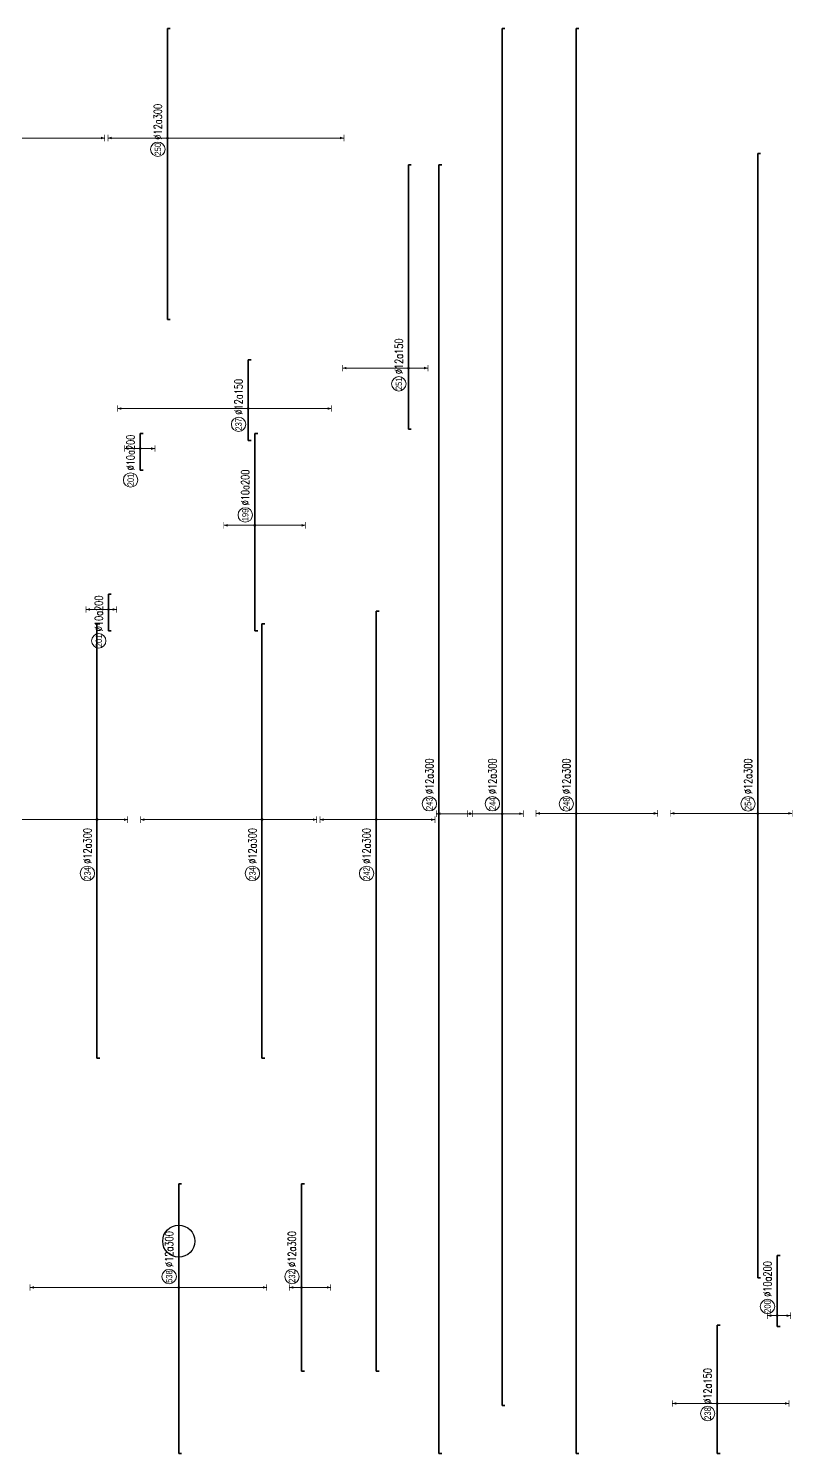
# Model space of a CAD drawing. Header units: millimetres. Extents: x -415354 to 883813, y -531490 to 486716.
# Drawn here: x 66100 to 113820, y -247170 to -158130 of the extents above; entities that cross this region are included whole.
import ezdxf
from ezdxf.enums import TextEntityAlignment as Align

# ---------------------------------------------------------------- set-up
doc = ezdxf.new("R2010")
doc.units = ezdxf.units.MM
doc.header["$MEASUREMENT"] = 0
doc.layers.add('kata_Highlight', color=2, linetype='Continuous')
for name, color, linetype, lineweight in [('NDC_S_DIM', 1, 'Continuous', 15), ('NDC_S_REBAR', 4, 'Continuous', 35), ('NDC_S_VN TEXT', 7, 'Continuous', 20)]:
    doc.layers.add(name, color=color, linetype=linetype, lineweight=lineweight)
doc.styles.add('ARIAL', font='arial.ttf', dxfattribs={"width": 0.8})
doc.styles.add('NDC_EN TXT', font='romans.shx', dxfattribs={"width": 0.8})

# ---------------------------------------------------------------- blocks, each defined once
blk = doc.blocks.new('*U584')
h = blk.add_hatch(color=6)
edge = h.paths.add_edge_path()
edge.add_arc((-14.43, 0), 0.3, 0, 360)
at = {"layer": 'NDC_S_DIM', "color": 8}
for q in [(-14.43, 46.42), (-14.43, -27.48)]:
    blk.add_line((-14.43, 0), q, dxfattribs=at)
for points in [[(-15.43, 46.42, 0.2, 0.2, 0), (-13.43, 46.42, 0, 0, 0)], [(-15.43, -27.48, 0.2, 0.2, 0), (-13.43, -27.48, 0, 0, 0)]]:
    blk.add_lwpolyline(points, format="xyseb", dxfattribs=at)
at = {"layer": 'NDC_S_DIM'}
blk.add_circle((-11.04, 3), 2.25, dxfattribs=at)
at = {"layer": 'NDC_S_DIM', "color": 6}
blk.add_circle((-14.43, 0), 0.3, dxfattribs=at)
at = {"layer": 'NDC_S_DIM', "color": 8}
for points in [[(-14.83, 45.22), (-14.43, 46.42), (-14.03, 45.22)], [(-14.83, -26.28), (-14.43, -27.48), (-14.03, -26.28)]]:
    blk.add_solid(points, dxfattribs=at)
at = {"layer": 'NDC_S_REBAR'}
for p, q in [((0, 0), (-66.32, 0)), ((-66.32, 0), (-66.32, -0.9)), ((0, 0), (17.89, 0)), ((17.89, 0), (17.89, -0.9)), ((-66.32, -0.9), (-66.32, -0.9)), ((17.89, -0.9), (17.89, -0.9))]:
    blk.add_line(p, q, dxfattribs=at)
at = {"layer": 'NDC_S_VN TEXT', "style": 'ARIAL', "width": 0.8}
blk.add_attdef('KHT', text='', height=2, dxfattribs=at).set_placement((-11.04, 3), align=Align.MIDDLE_CENTER)
at = {"layer": 'NDC_S_VN TEXT', "color": 3, "style": 'NDC_EN TXT', "width": 0.75}
blk.add_attdef('DKT', (-8.04, 1.75), '', height=2.5, dxfattribs=at)
blk = doc.blocks.new('*U504')
h = blk.add_hatch(color=6)
edge = h.paths.add_edge_path()
edge.add_arc((-2.99, 0), 0.3, 0, 360)
at = {"layer": 'NDC_S_DIM', "color": 8}
for q in [(-2.99, 40.8), (-2.99, -26)]:
    blk.add_line((-2.99, 0), q, dxfattribs=at)
for points in [[(-3.99, 40.8, 0.2, 0.2, 0), (-1.99, 40.8, 0, 0, 0)], [(-3.99, -26, 0.2, 0.2, 0), (-1.99, -26, 0, 0, 0)]]:
    blk.add_lwpolyline(points, format="xyseb", dxfattribs=at)
at = {"layer": 'NDC_S_DIM'}
blk.add_circle((-7.91, 3), 2.25, dxfattribs=at)
at = {"layer": 'NDC_S_DIM', "color": 6}
blk.add_circle((-2.99, 0), 0.3, dxfattribs=at)
at = {"layer": 'NDC_S_DIM', "color": 8}
for points in [[(-3.39, 39.6), (-2.99, 40.8), (-2.59, 39.6)], [(-3.39, -24.8), (-2.99, -26), (-2.59, -24.8)]]:
    blk.add_solid(points, dxfattribs=at)
at = {"layer": 'NDC_S_REBAR'}
for p, q in [((0, 0), (-12.95, 0)), ((-12.95, 0), (-12.95, -0.9)), ((0, 0), (12.25, 0)), ((12.25, 0), (12.25, -0.9)), ((-12.95, -0.9), (-12.95, -0.9)), ((12.25, -0.9), (12.25, -0.9))]:
    blk.add_line(p, q, dxfattribs=at)
at = {"layer": 'NDC_S_VN TEXT', "style": 'ARIAL', "width": 0.8}
blk.add_attdef('KHT', text='', height=2, dxfattribs=at).set_placement((-7.91, 3), align=Align.MIDDLE_CENTER)
at = {"layer": 'NDC_S_VN TEXT', "color": 3, "style": 'NDC_EN TXT', "width": 0.75}
blk.add_attdef('DKT', (-4.91, 1.75), '', height=2.5, dxfattribs=at)
blk = doc.blocks.new('*U585')
h = blk.add_hatch(color=6)
edge = h.paths.add_edge_path()
edge.add_arc((-13.89, 0), 0.3, 0, 360)
at = {"layer": 'NDC_S_DIM', "color": 8}
for q in [(-13.89, 10.88), (-13.89, -6.62)]:
    blk.add_line((-13.89, 0), q, dxfattribs=at)
for points in [[(-14.89, 10.88, 0.2, 0.2, 0), (-12.89, 10.88, 0, 0, 0)], [(-14.89, -6.62, 0.2, 0.2, 0), (-12.89, -6.62, 0, 0, 0)]]:
    blk.add_lwpolyline(points, format="xyseb", dxfattribs=at)
at = {"layer": 'NDC_S_DIM'}
blk.add_circle((-10.79, 3), 2.25, dxfattribs=at)
at = {"layer": 'NDC_S_DIM', "color": 6}
blk.add_circle((-13.89, 0), 0.3, dxfattribs=at)
at = {"layer": 'NDC_S_DIM', "color": 8}
for points in [[(-14.29, 9.68), (-13.89, 10.88), (-13.49, 9.68)], [(-14.29, -5.42), (-13.89, -6.62), (-13.49, -5.42)]]:
    blk.add_solid(points, dxfattribs=at)
at = {"layer": 'NDC_S_REBAR'}
for p, q in [((0, 0), (-198.78, 0)), ((-198.78, 0), (-198.78, -0.9)), ((0, 0), (231.42, 0)), ((231.42, 0), (231.42, -0.9)), ((-198.78, -0.9), (-198.78, -0.9)), ((231.42, -0.9), (231.42, -0.9))]:
    blk.add_line(p, q, dxfattribs=at)
at = {"layer": 'NDC_S_VN TEXT', "style": 'ARIAL', "width": 0.8}
blk.add_attdef('KHT', text='', height=2, dxfattribs=at).set_placement((-10.79, 3), align=Align.MIDDLE_CENTER)
at = {"layer": 'NDC_S_VN TEXT', "color": 3, "style": 'NDC_EN TXT', "width": 0.75}
blk.add_attdef('DKT', (-7.79, 1.75), '', height=2.5, dxfattribs=at)
blk = doc.blocks.new('*U399')
h = blk.add_hatch(color=6)
edge = h.paths.add_edge_path()
edge.add_arc((-71.2, 0), 0.3, 0, 360)
at = {"layer": 'NDC_S_DIM', "color": 8}
for q in [(-71.2, 12.5), (-71.2, -25.5)]:
    blk.add_line((-71.2, 0), q, dxfattribs=at)
for points in [[(-72.2, 12.5, 0.2, 0.2, 0), (-70.2, 12.5, 0, 0, 0)], [(-72.2, -25.5, 0.2, 0.2, 0), (-70.2, -25.5, 0, 0, 0)]]:
    blk.add_lwpolyline(points, format="xyseb", dxfattribs=at)
at = {"layer": 'NDC_S_DIM'}
blk.add_circle((-68.22, 3.02), 2.25, dxfattribs=at)
at = {"layer": 'NDC_S_DIM', "color": 6}
blk.add_circle((-71.2, 0), 0.3, dxfattribs=at)
at = {"layer": 'NDC_S_DIM', "color": 8}
for points in [[(-71.6, 11.3), (-71.2, 12.5), (-70.8, 11.3)], [(-71.6, -24.3), (-71.2, -25.5), (-70.8, -24.3)]]:
    blk.add_solid(points, dxfattribs=at)
at = {"layer": 'NDC_S_REBAR'}
for p, q in [((0, 0), (-271.2, 0)), ((-271.2, 0), (-271.2, -0.9)), ((0, 0), (174, 0)), ((174, 0), (174, -0.9)), ((-271.2, -0.9), (-271.2, -0.9)), ((174, -0.9), (174, -0.9))]:
    blk.add_line(p, q, dxfattribs=at)
at = {"layer": 'NDC_S_VN TEXT', "style": 'ARIAL', "width": 0.8}
blk.add_attdef('KHT', text='', height=2, dxfattribs=at).set_placement((-68.22, 3.02), align=Align.MIDDLE_CENTER)
at = {"layer": 'NDC_S_VN TEXT', "color": 3, "style": 'NDC_EN TXT', "width": 0.75}
blk.add_attdef('DKT', (-65.22, 1.77), '', height=2.5, dxfattribs=at)
blk = doc.blocks.new('*U586')
h = blk.add_hatch(color=6)
edge = h.paths.add_edge_path()
edge.add_arc((-2.99, 0), 0.3, 0, 360)
at = {"layer": 'NDC_S_DIM', "color": 8}
for q in [(-2.99, 9.69), (-2.99, -15.81)]:
    blk.add_line((-2.99, 0), q, dxfattribs=at)
for points in [[(-3.99, 9.69, 0.2, 0.2, 0), (-1.99, 9.69, 0, 0, 0)], [(-3.99, -15.81, 0.2, 0.2, 0), (-1.99, -15.81, 0, 0, 0)]]:
    blk.add_lwpolyline(points, format="xyseb", dxfattribs=at)
at = {"layer": 'NDC_S_DIM'}
blk.add_circle((0.25, 3), 2.25, dxfattribs=at)
at = {"layer": 'NDC_S_DIM', "color": 6}
blk.add_circle((-2.99, 0), 0.3, dxfattribs=at)
at = {"layer": 'NDC_S_DIM', "color": 8}
for points in [[(-3.39, 8.49), (-2.99, 9.69), (-2.59, 8.49)], [(-3.39, -14.61), (-2.99, -15.81), (-2.59, -14.61)]]:
    blk.add_solid(points, dxfattribs=at)
at = {"layer": 'NDC_S_REBAR'}
for p, q in [((0, 0), (-35.97, 0)), ((-35.97, 0), (-35.97, -0.9)), ((0, 0), (25.73, 0)), ((25.73, 0), (25.73, -0.9)), ((-35.97, -0.9), (-35.97, -0.9)), ((25.73, -0.9), (25.73, -0.9))]:
    blk.add_line(p, q, dxfattribs=at)
at = {"layer": 'NDC_S_VN TEXT', "style": 'ARIAL', "width": 0.8}
blk.add_attdef('KHT', text='', height=2, dxfattribs=at).set_placement((0.25, 3), align=Align.MIDDLE_CENTER)
at = {"layer": 'NDC_S_VN TEXT', "color": 3, "style": 'NDC_EN TXT', "width": 0.75}
blk.add_attdef('DKT', (3.25, 1.75), '', height=2.5, dxfattribs=at)
blk = doc.blocks.new('*U408')
h = blk.add_hatch(color=6)
edge = h.paths.add_edge_path()
edge.add_arc((-1.01, 0), 0.3, 0, 360)
at = {"layer": 'NDC_S_DIM', "color": 8}
for q in [(-1.01, 3.05), (-1.01, -4.2)]:
    blk.add_line((-1.01, 0), q, dxfattribs=at)
for points in [[(-2.01, 3.05, 0.2, 0.2, 0), (-0.01, 3.05, 0, 0, 0)], [(-2.01, -4.2, 0.2, 0.2, 0), (-0.01, -4.2, 0, 0, 0)]]:
    blk.add_lwpolyline(points, format="xyseb", dxfattribs=at)
at = {"layer": 'NDC_S_DIM'}
blk.add_circle((1.85, 3), 2.25, dxfattribs=at)
at = {"layer": 'NDC_S_DIM', "color": 6}
blk.add_circle((-1.01, 0), 0.3, dxfattribs=at)
at = {"layer": 'NDC_S_DIM', "color": 8}
for points in [[(-1.41, 1.85), (-1.01, 3.05), (-0.61, 1.85)], [(-1.41, -3), (-1.01, -4.2), (-0.61, -3)]]:
    blk.add_solid(points, dxfattribs=at)
at = {"layer": 'NDC_S_REBAR'}
for p, q in [((0, 0), (-4.38, 0)), ((-4.38, 0), (-4.38, -0.9)), ((0, 0), (17.82, 0)), ((17.82, 0), (17.82, -0.9)), ((-4.38, -0.9), (-4.38, -0.9)), ((17.82, -0.9), (17.82, -0.9))]:
    blk.add_line(p, q, dxfattribs=at)
at = {"layer": 'NDC_S_VN TEXT', "style": 'ARIAL', "width": 0.8}
blk.add_attdef('KHT', text='', height=2, dxfattribs=at).set_placement((1.85, 3), align=Align.MIDDLE_CENTER)
at = {"layer": 'NDC_S_VN TEXT', "color": 3, "style": 'NDC_EN TXT', "width": 0.75}
blk.add_attdef('DKT', (4.85, 1.75), '', height=2.5, dxfattribs=at)
blk = doc.blocks.new('*U596')
h = blk.add_hatch(color=6)
edge = h.paths.add_edge_path()
edge.add_arc((-2.99, 0), 0.3, 0, 360)
at = {"layer": 'NDC_S_DIM', "color": 8}
for q in [(-2.99, 37.92), (-2.99, -17.08)]:
    blk.add_line((-2.99, 0), q, dxfattribs=at)
for points in [[(-3.99, 37.92, 0.2, 0.2, 0), (-1.99, 37.92, 0, 0, 0)], [(-3.99, -17.08, 0.2, 0.2, 0), (-1.99, -17.08, 0, 0, 0)]]:
    blk.add_lwpolyline(points, format="xyseb", dxfattribs=at)
at = {"layer": 'NDC_S_DIM'}
blk.add_circle((-19.79, 3), 2.25, dxfattribs=at)
at = {"layer": 'NDC_S_DIM', "color": 6}
blk.add_circle((-2.99, 0), 0.3, dxfattribs=at)
at = {"layer": 'NDC_S_DIM', "color": 8}
for points in [[(-3.39, 36.72), (-2.99, 37.92), (-2.59, 36.72)], [(-3.39, -15.88), (-2.99, -17.08), (-2.59, -15.88)]]:
    blk.add_solid(points, dxfattribs=at)
at = {"layer": 'NDC_S_REBAR'}
for p, q in [((0, 0), (-77.52, 0)), ((-77.52, 0), (-77.52, -0.9)), ((0, 0), (58.18, 0)), ((58.18, 0), (58.18, -0.9)), ((-77.52, -0.9), (-77.52, -0.9)), ((58.18, -0.9), (58.18, -0.9))]:
    blk.add_line(p, q, dxfattribs=at)
at = {"layer": 'NDC_S_VN TEXT', "style": 'ARIAL', "width": 0.8}
blk.add_attdef('KHT', text='', height=2, dxfattribs=at).set_placement((-19.79, 3), align=Align.MIDDLE_CENTER)
at = {"layer": 'NDC_S_VN TEXT', "color": 3, "style": 'NDC_EN TXT', "width": 0.75}
blk.add_attdef('DKT', (-16.79, 1.75), '', height=2.5, dxfattribs=at)
blk = doc.blocks.new('*U346')
h = blk.add_hatch(color=6)
edge = h.paths.add_edge_path()
edge.add_arc((-2.99, 0), 0.3, 0, 360)
at = {"layer": 'NDC_S_DIM', "color": 8}
for q in [(-2.99, 6.95), (-2.99, -2.55)]:
    blk.add_line((-2.99, 0), q, dxfattribs=at)
for points in [[(-3.99, 6.95, 0.2, 0.2, 0), (-1.99, 6.95, 0, 0, 0)], [(-3.99, -2.55, 0.2, 0.2, 0), (-1.99, -2.55, 0, 0, 0)]]:
    blk.add_lwpolyline(points, format="xyseb", dxfattribs=at)
at = {"layer": 'NDC_S_DIM'}
blk.add_circle((-12.81, 3), 2.25, dxfattribs=at)
at = {"layer": 'NDC_S_DIM', "color": 6}
blk.add_circle((-2.99, 0), 0.3, dxfattribs=at)
at = {"layer": 'NDC_S_DIM', "color": 8}
for points in [[(-3.39, 5.75), (-2.99, 6.95), (-2.59, 5.75)], [(-3.39, -1.35), (-2.99, -2.55), (-2.59, -1.35)]]:
    blk.add_solid(points, dxfattribs=at)
at = {"layer": 'NDC_S_REBAR'}
for p, q in [((0, 0), (-9.7, 0)), ((-9.7, 0), (-9.7, -0.9)), ((0, 0), (1.75, 0)), ((1.75, 0), (1.75, -0.9)), ((-9.7, -0.9), (-9.7, -0.9)), ((1.75, -0.9), (1.75, -0.9))]:
    blk.add_line(p, q, dxfattribs=at)
at = {"layer": 'NDC_S_VN TEXT', "style": 'ARIAL', "width": 0.8}
blk.add_attdef('KHT', text='', height=2, dxfattribs=at).set_placement((-12.81, 3), align=Align.MIDDLE_CENTER)
at = {"layer": 'NDC_S_VN TEXT', "color": 3, "style": 'NDC_EN TXT', "width": 0.75}
blk.add_attdef('DKT', (-9.81, 1.75), '', height=2.5, dxfattribs=at)
blk = doc.blocks.new('*U359')
h = blk.add_hatch(color=6)
edge = h.paths.add_edge_path()
edge.add_arc((-71.2, 0), 0.3, 0, 360)
at = {"layer": 'NDC_S_DIM', "color": 8}
for q in [(-71.2, 27.23), (-71.2, -10.77)]:
    blk.add_line((-71.2, 0), q, dxfattribs=at)
for points in [[(-72.2, 27.23, 0.2, 0.2, 0), (-70.2, 27.23, 0, 0, 0)], [(-72.2, -10.77, 0.2, 0.2, 0), (-70.2, -10.77, 0, 0, 0)]]:
    blk.add_lwpolyline(points, format="xyseb", dxfattribs=at)
at = {"layer": 'NDC_S_DIM'}
blk.add_circle((-68.22, 3.02), 2.25, dxfattribs=at)
at = {"layer": 'NDC_S_DIM', "color": 6}
blk.add_circle((-71.2, 0), 0.3, dxfattribs=at)
at = {"layer": 'NDC_S_DIM', "color": 8}
for points in [[(-71.6, 26.03), (-71.2, 27.23), (-70.8, 26.03)], [(-71.6, -9.57), (-71.2, -10.77), (-70.8, -9.57)]]:
    blk.add_solid(points, dxfattribs=at)
at = {"layer": 'NDC_S_REBAR'}
for p, q in [((0, 0), (-216.35, 0)), ((-216.35, 0), (-216.35, -0.9)), ((0, 0), (135, 0)), ((135, 0), (135, -0.9)), ((-216.35, -0.9), (-216.35, -0.9)), ((135, -0.9), (135, -0.9))]:
    blk.add_line(p, q, dxfattribs=at)
at = {"layer": 'NDC_S_VN TEXT', "style": 'ARIAL', "width": 0.8}
blk.add_attdef('KHT', text='', height=2, dxfattribs=at).set_placement((-68.22, 3.02), align=Align.MIDDLE_CENTER)
at = {"layer": 'NDC_S_VN TEXT', "color": 3, "style": 'NDC_EN TXT', "width": 0.75}
blk.add_attdef('DKT', (-65.22, 1.77), '', height=2.5, dxfattribs=at)
blk = doc.blocks.new('*U507')
h = blk.add_hatch(color=6)
edge = h.paths.add_edge_path()
edge.add_arc((-2.07, 0), 0.3, 0, 360)
at = {"layer": 'NDC_S_DIM', "color": 8}
for q in [(-2.07, 13.2), (-2.07, -65.6)]:
    blk.add_line((-2.07, 0), q, dxfattribs=at)
for points in [[(-3.07, 13.2, 0.2, 0.2, 0), (-1.07, 13.2, 0, 0, 0)], [(-3.07, -65.6, 0.2, 0.2, 0), (-1.07, -65.6, 0, 0, 0)]]:
    blk.add_lwpolyline(points, format="xyseb", dxfattribs=at)
at = {"layer": 'NDC_S_DIM'}
blk.add_circle((-5.58, 3), 2.25, dxfattribs=at)
at = {"layer": 'NDC_S_DIM', "color": 6}
blk.add_circle((-2.07, 0), 0.3, dxfattribs=at)
at = {"layer": 'NDC_S_DIM', "color": 8}
for points in [[(-2.47, 12), (-2.07, 13.2), (-1.67, 12)], [(-2.47, -64.4), (-2.07, -65.6), (-1.67, -64.4)]]:
    blk.add_solid(points, dxfattribs=at)
at = {"layer": 'NDC_S_REBAR'}
for p, q in [((0, 0), (-96.56, 0)), ((-96.56, 0), (-96.56, -0.9)), ((0, 0), (32.14, 0)), ((32.14, 0), (32.14, -0.9)), ((-96.56, -0.9), (-96.56, -0.9)), ((32.14, -0.9), (32.14, -0.9))]:
    blk.add_line(p, q, dxfattribs=at)
at = {"layer": 'NDC_S_VN TEXT', "style": 'ARIAL', "width": 0.8}
blk.add_attdef('KHT', text='', height=2, dxfattribs=at).set_placement((-5.58, 3), align=Align.MIDDLE_CENTER)
at = {"layer": 'NDC_S_VN TEXT', "color": 3, "style": 'NDC_EN TXT', "width": 0.75}
blk.add_attdef('DKT', (-2.58, 1.75), '', height=2.5, dxfattribs=at)
blk = doc.blocks.new('*U517')
h = blk.add_hatch(color=6)
edge = h.paths.add_edge_path()
edge.add_arc((-2.07, 0), 0.3, 0, 360)
at = {"layer": 'NDC_S_DIM', "color": 8}
for q in [(-2.07, 18.59), (-2.07, -55.11)]:
    blk.add_line((-2.07, 0), q, dxfattribs=at)
for points in [[(-3.07, 18.59, 0.2, 0.2, 0), (-1.07, 18.59, 0, 0, 0)], [(-3.07, -55.11, 0.2, 0.2, 0), (-1.07, -55.11, 0, 0, 0)]]:
    blk.add_lwpolyline(points, format="xyseb", dxfattribs=at)
at = {"layer": 'NDC_S_DIM'}
blk.add_circle((-5.58, 3), 2.25, dxfattribs=at)
at = {"layer": 'NDC_S_DIM', "color": 6}
blk.add_circle((-2.07, 0), 0.3, dxfattribs=at)
at = {"layer": 'NDC_S_DIM', "color": 8}
for points in [[(-2.47, 17.39), (-2.07, 18.59), (-1.67, 17.39)], [(-2.47, -53.91), (-2.07, -55.11), (-1.67, -53.91)]]:
    blk.add_solid(points, dxfattribs=at)
at = {"layer": 'NDC_S_REBAR'}
for p, q in [((0, 0), (-58.81, 0)), ((-58.81, 0), (-58.81, -0.9)), ((0, 0), (32.14, 0)), ((32.14, 0), (32.14, -0.9)), ((-58.81, -0.9), (-58.81, -0.9)), ((32.14, -0.9), (32.14, -0.9))]:
    blk.add_line(p, q, dxfattribs=at)
at = {"layer": 'NDC_S_VN TEXT', "style": 'ARIAL', "width": 0.8}
blk.add_attdef('KHT', text='', height=2, dxfattribs=at).set_placement((-5.58, 3), align=Align.MIDDLE_CENTER)
at = {"layer": 'NDC_S_VN TEXT', "color": 3, "style": 'NDC_EN TXT', "width": 0.75}
blk.add_attdef('DKT', (-2.58, 1.75), '', height=2.5, dxfattribs=at)
blk = doc.blocks.new('*U597')
h = blk.add_hatch(color=6)
edge = h.paths.add_edge_path()
edge.add_arc((-2.99, 0), 0.3, 0, 360)
at = {"layer": 'NDC_S_DIM', "color": 8}
for q in [(-2.99, 31.64), (-2.99, -9.61)]:
    blk.add_line((-2.99, 0), q, dxfattribs=at)
for points in [[(-3.99, 31.64, 0.2, 0.2, 0), (-1.99, 31.64, 0, 0, 0)], [(-3.99, -9.61, 0.2, 0.2, 0), (-1.99, -9.61, 0, 0, 0)]]:
    blk.add_lwpolyline(points, format="xyseb", dxfattribs=at)
at = {"layer": 'NDC_S_DIM'}
blk.add_circle((-19.79, 3), 2.25, dxfattribs=at)
at = {"layer": 'NDC_S_DIM', "color": 6}
blk.add_circle((-2.99, 0), 0.3, dxfattribs=at)
at = {"layer": 'NDC_S_DIM', "color": 8}
for points in [[(-3.39, 30.44), (-2.99, 31.64), (-2.59, 30.44)], [(-3.39, -8.41), (-2.99, -9.61), (-2.59, -8.41)]]:
    blk.add_solid(points, dxfattribs=at)
at = {"layer": 'NDC_S_REBAR'}
for p, q in [((0, 0), (-77.52, 0)), ((-77.52, 0), (-77.52, -0.9)), ((0, 0), (58.18, 0)), ((58.18, 0), (58.18, -0.9)), ((-77.52, -0.9), (-77.52, -0.9)), ((58.18, -0.9), (58.18, -0.9))]:
    blk.add_line(p, q, dxfattribs=at)
at = {"layer": 'NDC_S_VN TEXT', "style": 'ARIAL', "width": 0.8}
blk.add_attdef('KHT', text='', height=2, dxfattribs=at).set_placement((-19.79, 3), align=Align.MIDDLE_CENTER)
at = {"layer": 'NDC_S_VN TEXT', "color": 3, "style": 'NDC_EN TXT', "width": 0.75}
blk.add_attdef('DKT', (-16.79, 1.75), '', height=2.5, dxfattribs=at)
blk = doc.blocks.new('*U1025')
h = blk.add_hatch(color=6)
edge = h.paths.add_edge_path()
edge.add_arc((-14.43, 0), 0.3, 0, 360)
at = {"layer": 'NDC_S_DIM', "color": 8}
for q in [(-14.43, 3.78), (-14.43, -9.09)]:
    blk.add_line((-14.43, 0), q, dxfattribs=at)
for points in [[(-15.43, 3.78, 0.2, 0.2, 0), (-13.43, 3.78, 0, 0, 0)], [(-15.43, -9.09, 0.2, 0.2, 0), (-13.43, -9.09, 0, 0, 0)]]:
    blk.add_lwpolyline(points, format="xyseb", dxfattribs=at)
at = {"layer": 'NDC_S_DIM'}
blk.add_circle((-11.04, 3), 2.25, dxfattribs=at)
at = {"layer": 'NDC_S_DIM', "color": 6}
blk.add_circle((-14.43, 0), 0.3, dxfattribs=at)
at = {"layer": 'NDC_S_DIM', "color": 8}
for points in [[(-14.83, 2.58), (-14.43, 3.78), (-14.03, 2.58)], [(-14.83, -7.89), (-14.43, -9.09), (-14.03, -7.89)]]:
    blk.add_solid(points, dxfattribs=at)
at = {"layer": 'NDC_S_REBAR'}
for p, q in [((0, 0), (-40.57, 0)), ((-40.57, 0), (-40.57, -0.9)), ((0, 0), (17.89, 0)), ((17.89, 0), (17.89, -0.9)), ((-40.57, -0.9), (-40.57, -0.9)), ((17.89, -0.9), (17.89, -0.9))]:
    blk.add_line(p, q, dxfattribs=at)
at = {"layer": 'NDC_S_VN TEXT', "style": 'ARIAL', "width": 0.8}
blk.add_attdef('KHT', text='', height=2, dxfattribs=at).set_placement((-11.04, 3), align=Align.MIDDLE_CENTER)
at = {"layer": 'NDC_S_VN TEXT', "color": 3, "style": 'NDC_EN TXT', "width": 0.75}
blk.add_attdef('DKT', (-8.04, 1.75), '', height=2.5, dxfattribs=at)
blk = doc.blocks.new('*U1033')
h = blk.add_hatch(color=6)
edge = h.paths.add_edge_path()
edge.add_arc((-2.99, 0), 0.3, 0, 360)
at = {"layer": 'NDC_S_DIM', "color": 8}
for q in [(-2.99, 20.56), (-2.99, -6.09)]:
    blk.add_line((-2.99, 0), q, dxfattribs=at)
for points in [[(-3.99, 20.56, 0.2, 0.2, 0), (-1.99, 20.56, 0, 0, 0)], [(-3.99, -6.09, 0.2, 0.2, 0), (-1.99, -6.09, 0, 0, 0)]]:
    blk.add_lwpolyline(points, format="xyseb", dxfattribs=at)
at = {"layer": 'NDC_S_DIM'}
blk.add_circle((-7.91, 3), 2.25, dxfattribs=at)
at = {"layer": 'NDC_S_DIM', "color": 6}
blk.add_circle((-2.99, 0), 0.3, dxfattribs=at)
at = {"layer": 'NDC_S_DIM', "color": 8}
for points in [[(-3.39, 19.36), (-2.99, 20.56), (-2.59, 19.36)], [(-3.39, -4.89), (-2.99, -6.09), (-2.59, -4.89)]]:
    blk.add_solid(points, dxfattribs=at)
at = {"layer": 'NDC_S_REBAR'}
for p, q in [((0, 0), (-22.1, 0)), ((-22.1, 0), (-22.1, -0.9)), ((0, 0), (60.46, 0)), ((60.46, 0), (60.46, -0.9)), ((-22.1, -0.9), (-22.1, -0.9)), ((60.46, -0.9), (60.46, -0.9))]:
    blk.add_line(p, q, dxfattribs=at)
at = {"layer": 'NDC_S_VN TEXT', "style": 'ARIAL', "width": 0.8}
blk.add_attdef('KHT', text='', height=2, dxfattribs=at).set_placement((-7.91, 3), align=Align.MIDDLE_CENTER)
at = {"layer": 'NDC_S_VN TEXT', "color": 3, "style": 'NDC_EN TXT', "width": 0.75}
blk.add_attdef('DKT', (-4.91, 1.75), '', height=2.5, dxfattribs=at)
blk = doc.blocks.new('*U1034')
h = blk.add_hatch(color=6)
edge = h.paths.add_edge_path()
edge.add_arc((-13.89, 0), 0.3, 0, 360)
at = {"layer": 'NDC_S_DIM', "color": 8}
for q in [(-13.89, 0.78), (-13.89, -10.56)]:
    blk.add_line((-13.89, 0), q, dxfattribs=at)
for points in [[(-14.89, 0.78, 0.2, 0.2, 0), (-12.89, 0.78, 0, 0, 0)], [(-14.89, -10.56, 0.2, 0.2, 0), (-12.89, -10.56, 0, 0, 0)]]:
    blk.add_lwpolyline(points, format="xyseb", dxfattribs=at)
at = {"layer": 'NDC_S_DIM'}
blk.add_circle((-10.79, 3), 2.25, dxfattribs=at)
at = {"layer": 'NDC_S_DIM', "color": 6}
blk.add_circle((-13.89, 0), 0.3, dxfattribs=at)
at = {"layer": 'NDC_S_DIM', "color": 8}
for points in [[(-14.29, -0.42), (-13.89, 0.78), (-13.49, -0.42)], [(-14.29, -9.36), (-13.89, -10.56), (-13.49, -9.36)]]:
    blk.add_solid(points, dxfattribs=at)
at = {"layer": 'NDC_S_REBAR'}
for p, q in [((0, 0), (-213.78, 0)), ((-213.78, 0), (-213.78, -0.9)), ((0, 0), (188.78, 0)), ((188.78, 0), (188.78, -0.9)), ((-213.78, -0.9), (-213.78, -0.9)), ((188.78, -0.9), (188.78, -0.9))]:
    blk.add_line(p, q, dxfattribs=at)
at = {"layer": 'NDC_S_VN TEXT', "style": 'ARIAL', "width": 0.8}
blk.add_attdef('KHT', text='', height=2, dxfattribs=at).set_placement((-10.79, 3), align=Align.MIDDLE_CENTER)
at = {"layer": 'NDC_S_VN TEXT', "color": 3, "style": 'NDC_EN TXT', "width": 0.75}
blk.add_attdef('DKT', (-7.79, 1.75), '', height=2.5, dxfattribs=at)
blk = doc.blocks.new('*U1035')
h = blk.add_hatch(color=6)
edge = h.paths.add_edge_path()
edge.add_arc((-2.99, 0), 0.3, 0, 360)
at = {"layer": 'NDC_S_DIM', "color": 8}
for q in [(-2.99, 4.88), (-2.99, -4.62)]:
    blk.add_line((-2.99, 0), q, dxfattribs=at)
for points in [[(-3.99, 4.88, 0.2, 0.2, 0), (-1.99, 4.88, 0, 0, 0)], [(-3.99, -4.62, 0.2, 0.2, 0), (-1.99, -4.62, 0, 0, 0)]]:
    blk.add_lwpolyline(points, format="xyseb", dxfattribs=at)
at = {"layer": 'NDC_S_DIM'}
blk.add_circle((-12.81, 3), 2.25, dxfattribs=at)
at = {"layer": 'NDC_S_DIM', "color": 6}
blk.add_circle((-2.99, 0), 0.3, dxfattribs=at)
at = {"layer": 'NDC_S_DIM', "color": 8}
for points in [[(-3.39, 3.68), (-2.99, 4.88), (-2.59, 3.68)], [(-3.39, -3.42), (-2.99, -4.62), (-2.59, -3.42)]]:
    blk.add_solid(points, dxfattribs=at)
at = {"layer": 'NDC_S_REBAR'}
for p, q in [((0, 0), (-9.7, 0)), ((-9.7, 0), (-9.7, -0.9)), ((0, 0), (1.75, 0)), ((1.75, 0), (1.75, -0.9)), ((-9.7, -0.9), (-9.7, -0.9)), ((1.75, -0.9), (1.75, -0.9))]:
    blk.add_line(p, q, dxfattribs=at)
at = {"layer": 'NDC_S_VN TEXT', "style": 'ARIAL', "width": 0.8}
blk.add_attdef('KHT', text='', height=2, dxfattribs=at).set_placement((-12.81, 3), align=Align.MIDDLE_CENTER)
at = {"layer": 'NDC_S_VN TEXT', "color": 3, "style": 'NDC_EN TXT', "width": 0.75}
blk.add_attdef('DKT', (-9.81, 1.75), '', height=2.5, dxfattribs=at)
blk = doc.blocks.new('*U1046')
h = blk.add_hatch(color=6)
edge = h.paths.add_edge_path()
edge.add_arc((-2.99, 0), 0.3, 0, 360)
at = {"layer": 'NDC_S_DIM', "color": 8}
for q in [(-2.99, 17.58), (-2.99, -18.33)]:
    blk.add_line((-2.99, 0), q, dxfattribs=at)
for points in [[(-3.99, 17.58, 0.2, 0.2, 0), (-1.99, 17.58, 0, 0, 0)], [(-3.99, -18.33, 0.2, 0.2, 0), (-1.99, -18.33, 0, 0, 0)]]:
    blk.add_lwpolyline(points, format="xyseb", dxfattribs=at)
at = {"layer": 'NDC_S_DIM'}
blk.add_circle((-19.79, 3), 2.25, dxfattribs=at)
at = {"layer": 'NDC_S_DIM', "color": 6}
blk.add_circle((-2.99, 0), 0.3, dxfattribs=at)
at = {"layer": 'NDC_S_DIM', "color": 8}
for points in [[(-3.39, 16.38), (-2.99, 17.58), (-2.59, 16.38)], [(-3.39, -17.13), (-2.99, -18.33), (-2.59, -17.13)]]:
    blk.add_solid(points, dxfattribs=at)
at = {"layer": 'NDC_S_REBAR'}
for p, q in [((0, 0), (-175.27, 0)), ((-175.27, 0), (-175.27, -0.9)), ((0, 0), (62.18, 0)), ((62.18, 0), (62.18, -0.9)), ((-175.27, -0.9), (-175.27, -0.9)), ((62.18, -0.9), (62.18, -0.9))]:
    blk.add_line(p, q, dxfattribs=at)
at = {"layer": 'NDC_S_VN TEXT', "style": 'ARIAL', "width": 0.8}
blk.add_attdef('KHT', text='', height=2, dxfattribs=at).set_placement((-19.79, 3), align=Align.MIDDLE_CENTER)
at = {"layer": 'NDC_S_VN TEXT', "color": 3, "style": 'NDC_EN TXT', "width": 0.75}
blk.add_attdef('DKT', (-16.79, 1.75), '', height=2.5, dxfattribs=at)
blk = doc.blocks.new('*U1048')
h = blk.add_hatch(color=6)
edge = h.paths.add_edge_path()
edge.add_arc((-2.99, 0), 0.3, 0, 360)
at = {"layer": 'NDC_S_DIM', "color": 8}
for q in [(-2.99, 14.01), (-2.99, -22.39)]:
    blk.add_line((-2.99, 0), q, dxfattribs=at)
for points in [[(-3.99, 14.01, 0.2, 0.2, 0), (-1.99, 14.01, 0, 0, 0)], [(-3.99, -22.39, 0.2, 0.2, 0), (-1.99, -22.39, 0, 0, 0)]]:
    blk.add_lwpolyline(points, format="xyseb", dxfattribs=at)
at = {"layer": 'NDC_S_DIM'}
blk.add_circle((-6.13, 3), 2.25, dxfattribs=at)
at = {"layer": 'NDC_S_DIM', "color": 6}
blk.add_circle((-2.99, 0), 0.3, dxfattribs=at)
at = {"layer": 'NDC_S_DIM', "color": 8}
for points in [[(-3.39, 12.81), (-2.99, 14.01), (-2.59, 12.81)], [(-3.39, -21.19), (-2.99, -22.39), (-2.59, -21.19)]]:
    blk.add_solid(points, dxfattribs=at)
at = {"layer": 'NDC_S_REBAR'}
for p, q in [((0, 0), (-18.63, 0)), ((-18.63, 0), (-18.63, -0.9)), ((0, 0), (21.42, 0)), ((21.42, 0), (21.42, -0.9)), ((-18.63, -0.9), (-18.63, -0.9)), ((21.42, -0.9), (21.42, -0.9))]:
    blk.add_line(p, q, dxfattribs=at)
at = {"layer": 'NDC_S_VN TEXT', "style": 'ARIAL', "width": 0.8}
blk.add_attdef('KHT', text='', height=2, dxfattribs=at).set_placement((-6.13, 3), align=Align.MIDDLE_CENTER)
at = {"layer": 'NDC_S_VN TEXT', "color": 3, "style": 'NDC_EN TXT', "width": 0.75}
blk.add_attdef('DKT', (-3.13, 1.75), '', height=2.5, dxfattribs=at)

msp = doc.modelspace()

# ---------------------------------------------------------------- linework, layer by layer
at = {"layer": 'kata_Highlight'}
msp.add_circle((75483.9, -233906), 1000, dxfattribs=at)

# ---------------------------------------------------------------- block references
at = {"xscale": 200, "yscale": 200, "zscale": 200, "rotation": 90}
for name, p, values in [('*U507', (57740.9, -164558.9), {'KHT': '241', 'DKT': '%%C12a300'}), ('*U517', (74778.6, -164558.9), {'KHT': '250', 'DKT': '%%C12a300'}), ('*U585', (95676.6, -204414), {'KHT': '244', 'DKT': '%%c12a300'}), ('*U399', (100299.1, -192930.9), {'KHT': '248', 'DKT': '%%c12a300'}), ('*U359', (111646.5, -192930.9), {'KHT': '254', 'DKT': '%%c12a300'}), ('*U1033', (89831.2, -178750.2), {'KHT': '251', 'DKT': '%%c12a150'}), ('*U1034', (91738.6, -204414), {'KHT': '243', 'DKT': '%%c12a300'}), ('*U504', (79819.7, -181279.7), {'KHT': '237', 'DKT': '%%c12a150'}), ('*U1035', (73076.7, -183780.1), {'KHT': '201', 'DKT': '%%c10a200'}), ('*U586', (80237.7, -188575.7), {'KHT': '199', 'DKT': '%%c10a200'}), ('*U346', (71089.2, -193830.1), {'KHT': '201', 'DKT': '%%c10a200'}), ('*U1046', (87816.9, -206965.8), {'KHT': '242', 'DKT': '%%c12a300'}), ('*U597', (70377.9, -206965.8), {'KHT': '234', 'DKT': '%%c12a300'}), ('*U596', (80683.9, -206965.8), {'KHT': '234', 'DKT': '%%c12a300'}), ('*U584', (75483.9, -233906), {'KHT': '538', 'DKT': '%%c12a300'}), ('*U1025', (83156.9, -233906), {'KHT': '232', 'DKT': '%%c12a300'}), ('*U408', (112860.5, -238354), {'KHT': '200', 'DKT': '%%c10a200'}), ('*U1048', (109121.2, -243444.4), {'KHT': '238', 'DKT': '%%C12a150'})]:
    msp.add_blockref(name, p, dxfattribs=at).add_auto_attribs(values)

doc.saveas('drawing.dxf')
